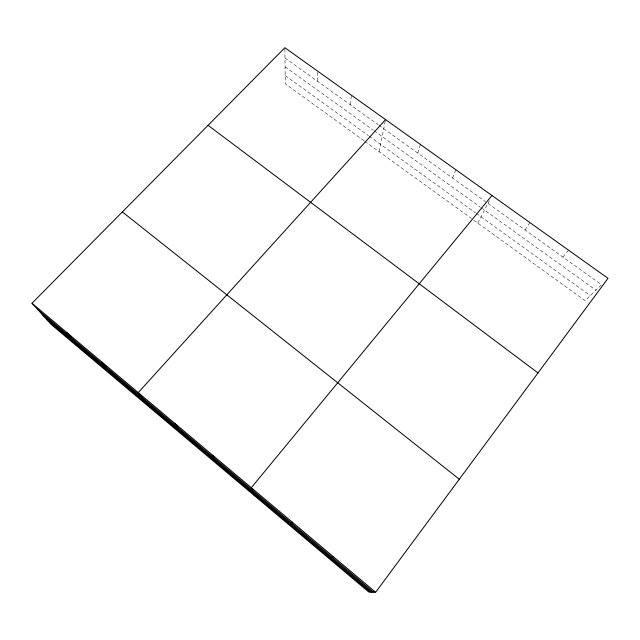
<?xml version="1.0" encoding="UTF-8"?>
<svg xmlns="http://www.w3.org/2000/svg" width="640" height="640" viewBox="0 0 640 640"><rect width="100%" height="100%" fill="white"/><g stroke="black" fill="none" stroke-linecap="round" stroke-linejoin="round"><path stroke-width="0.48" stroke-dasharray="3.2 2.4" d="M317.312 81.144L317.816 71.256M350.224 104.72L351.384 95.2M379.112 151.696L385.56 119.592M417.832 153.144L420.36 144.424M452.56 178.024L455.816 169.728M477.856 223.12L489.264 200.744M525.056 229.96L529.864 222.568M562.904 257.072L568.552 250.168M284.976 57.976L378.144 124.712M378.936 125.288L485.52 201.632M487.928 203.36L601.488 284.712L585.16 300.728L472.272 219.08M285.08 66.792L373.32 130.216M374.12 130.792L480.448 207.208M481.256 207.792L595.904 290.192M285.184 75.584L368.456 135.624M369.264 136.208L475.512 212.824M476.312 213.4L590.352 295.632M364.008 140.768L285.288 83.832L284.856 47.728M364.8 141.344L471.48 218.504"/><path stroke-width="0.96" d="M291.824 523.32L291.84 521.784M375.648 592.272L608 278.32L284.856 47.728L32 303.256L51.36 324.584L368.768 592L375.648 592.272L32 303.256M491.936 195.504L251.312 487.704L254.48 495.712M385.56 119.592L138.248 392.616L150.008 407.696M332.296 557.376L333.272 556.632M208.056 125.344L537.984 372.92M122.36 211.936L459.296 479.248M37.528 309.344L373.672 592.192M42.272 314.568L371.984 592.128M46.968 319.744L370.32 592.064M66.696 332.44L71.536 337.96M102.112 362.216L106.224 367.152M175.152 423.648L177.728 427.32M212.832 455.336L214.592 458.336"/></g></svg>
